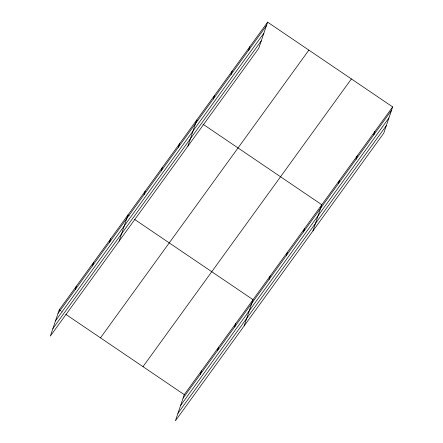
<?xml version="1.0" encoding="UTF-8"?>
<svg xmlns="http://www.w3.org/2000/svg" width="443" height="443" viewBox="0 0 443 443"><rect width="100%" height="100%" fill="white"/><g stroke="black" fill="none" stroke-linecap="round" stroke-linejoin="round"><path stroke-width="0.33" stroke-dasharray="2.21 1.66" d="M60.885 311.014L62.557 312.149"/><path stroke-width="0.66" d="M267.611 22.15L59.212 309.878L50.341 336.093L258.734 48.365L267.611 22.15L392.659 106.907L383.788 133.121L175.389 420.85L184.266 394.635L392.659 106.907M75.216 289.661L76.406 286.145M92.41 265.922L93.6 262.406M109.598 242.188L110.789 238.666M119.112 241.142L127.983 214.927L129.101 215.686M143.986 194.71L145.177 191.193M161.18 170.97L162.371 167.454M178.368 147.237L179.565 143.715M187.882 146.19L196.753 119.981L197.871 120.734M213.277 99.038L214.467 95.522M230.991 74.585L232.182 71.063M248.706 50.125L249.896 46.609M200.264 374.418L201.454 370.902M217.458 350.679L218.648 347.162M234.652 326.945L235.842 323.423M244.159 325.898L253.036 299.684L134.678 219.468M269.034 279.467L270.224 275.95M286.228 255.727L287.418 252.211M303.422 231.994L304.612 228.472M312.93 230.947L321.806 204.738L202.888 124.134M338.325 183.795L339.515 180.279M356.039 159.342L357.23 155.82M373.754 134.882L374.944 131.366M58.022 313.4L266.42 25.666M55.486 320.887L263.884 33.159M52.878 328.606L261.27 40.872M100.478 337.848L308.876 50.12M142.995 366.666L351.393 78.937M183.075 398.157L391.468 110.423M180.539 405.644L388.932 117.916M177.925 413.363L386.324 125.629M59.212 309.878L60.331 310.637M65.907 314.414L184.266 394.635"/></g></svg>
